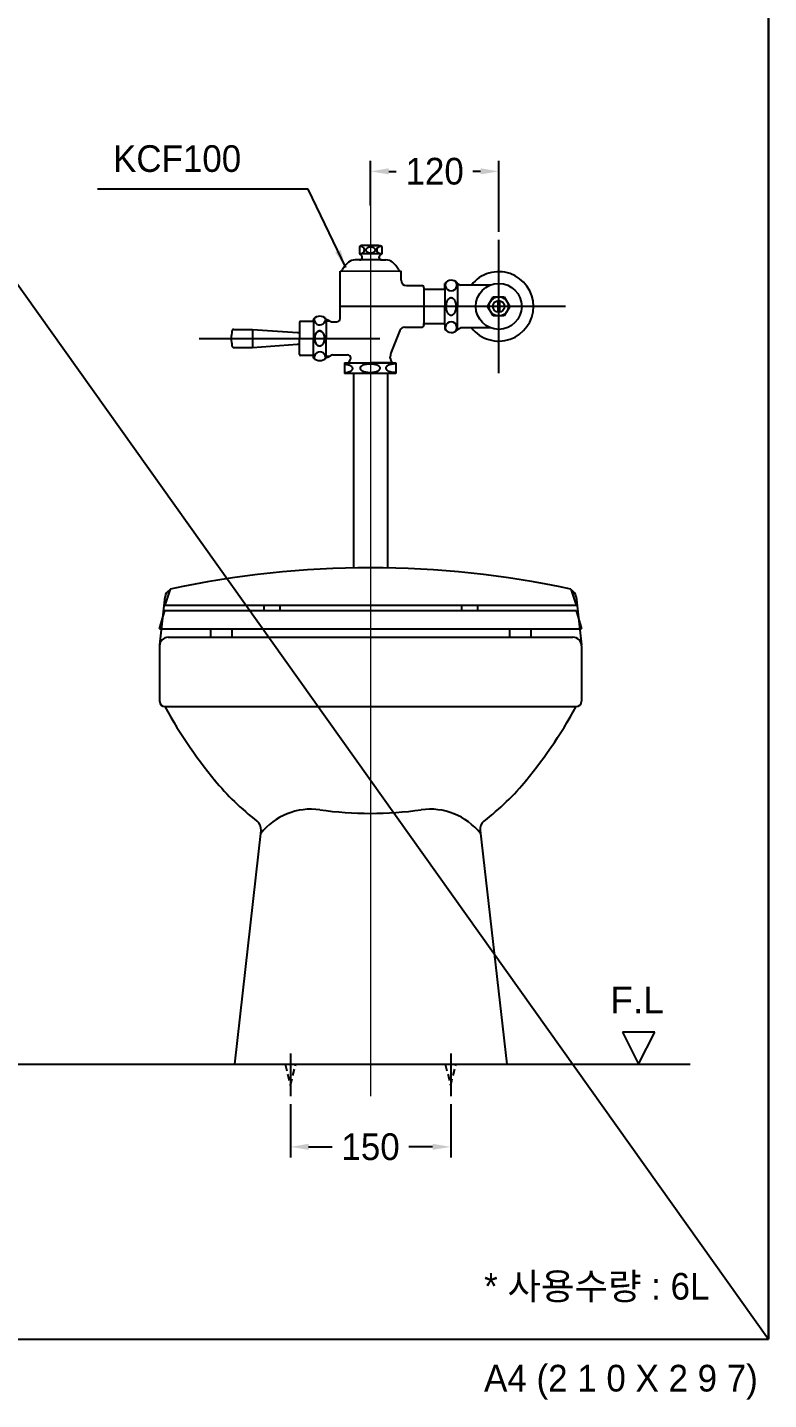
# Model space of a CAD drawing. Header units: millimetres. Extents: x -1900 to 1800, y -67 to 2530.
# Drawn here: x -794 to -100, y -57 to 1229 of the extents above; entities that cross this region are included whole.
import ezdxf
from ezdxf.enums import TextEntityAlignment as Align
from ezdxf.lldxf.tags import DXFTag

# ---------------------------------------------------------------- set-up
doc = ezdxf.new("R2010")
doc.units = ezdxf.units.MM
doc.linetypes.add('DASHED2', pattern=[9.525, 6.35, -3.175])
for name, color, linetype in [('TEXT', 7, 'Continuous'), ('내부선 및 부속', 4, 'Continuous'), ('도각라인', 255, 'Continuous'), ('외형선', 3, 'Continuous'), ('점선', 6, 'DASHED2'), ('중심선', 1, 'DASHED'), ('치수선', 7, 'Continuous')]:
    doc.layers.add(name, color=color, linetype=linetype)
doc.styles.add('____', font='')
doc.styles.add('타이틀', font='H2GTRM.TTF', dxfattribs={"height": 25})
doc.styles.get('____').set_extended_font_data('굴림')
tags = doc.linetypes.add('DASHDOT', pattern=[70, 31, -13, 13, -13]).pattern_tags.tags
tags[10:11] = [DXFTag(74, 4), DXFTag(75, 0), DXFTag(340, '0'), DXFTag(46, 0.0), DXFTag(50, 0.0), DXFTag(44, 0.0), DXFTag(45, 0.0)]
tags[8:9] = [DXFTag(74, 4), DXFTag(75, 0), DXFTag(340, '0'), DXFTag(46, 0.0), DXFTag(50, 0.0), DXFTag(44, 0.0), DXFTag(45, 0.0)]
tags[6:7] = [DXFTag(74, 4), DXFTag(75, 0), DXFTag(340, '0'), DXFTag(46, 0.0), DXFTag(50, 0.0), DXFTag(44, 0.0), DXFTag(45, 0.0)]
tags[4:5] = [DXFTag(74, 4), DXFTag(75, 0), DXFTag(340, '0'), DXFTag(46, 0.0), DXFTag(50, 0.0), DXFTag(44, 0.0), DXFTag(45, 0.0)]
tags = doc.linetypes.add('DASHED', pattern=[25.72, 12.86, -12.86]).pattern_tags.tags
tags[6:7] = [DXFTag(74, 4), DXFTag(75, 0), DXFTag(340, '0'), DXFTag(46, 0.0), DXFTag(50, 0.0), DXFTag(44, 0.0), DXFTag(45, 0.0)]
tags[4:5] = [DXFTag(74, 4), DXFTag(75, 0), DXFTag(340, '0'), DXFTag(46, 0.0), DXFTag(50, 0.0), DXFTag(44, 0.0), DXFTag(45, 0.0)]
doc.dimstyles.new('MSADIM', dxfattribs={"dimtxt": 33, "dimasz": 17, "dimexe": 10, "dimexo": 7.5, "dimgap": 10, "dimtad": 0, "dimtih": 1, "dimtoh": 1, "dimdec": 0, "dimzin": 1, "dimdsep": 46, "dimtxsty": '____', "dimcen": 11.25, "dimadec": 0, "dimazin": 0, "dimtfac": 1, "dimtdec": 0, "dimtix": 1, "dimtmove": 0, "dimatfit": 3, "dimfxl": 1, "dimtolj": 1, "dimtzin": 1, "dimarcsym": 0})

# ---------------------------------------------------------------- blocks, each defined once
blk = doc.blocks.new('*D17')
at = {"layer": '치수선', "color": 0, "linetype": 'Continuous', "lineweight": -2, "transparency": 16777216}
for p, q in [((-472.6, 1062.2), (-472.6, 1104.2)), ((-455.6, 1094.2), (-448.6, 1094.2)), ((-369.6, 1094.2), (-376.7, 1094.2)), ((-352.6, 1037.7), (-352.6, 1104.2))]:
    blk.add_line(p, q, dxfattribs=at)
at = {"layer": '치수선', "color": 0, "linetype": 'Continuous', "transparency": 16777216}
for points in [[(-455.6, 1097.1), (-455.6, 1091.4), (-472.6, 1094.2)], [(-369.6, 1097.1), (-369.6, 1091.4), (-352.6, 1094.2)]]:
    blk.add_solid(points, dxfattribs=at)
at = {"layer": '치수선', "color": 0, "linetype": 'Continuous', "transparency": 16777216, "insert": (-412.6, 1094.2), "char_height": 25, "attachment_point": 5, "style": '____'}
blk.add_mtext('\\A1;120', dxfattribs=at)
blk = doc.blocks.new('*D29')
at = {"layer": '치수선', "color": 0, "linetype": 'Continuous', "lineweight": -2, "transparency": 16777216}
for p, q in [((-547.6, 220.2), (-547.6, 170.2)), ((-397.6, 220.2), (-397.6, 170.2)), ((-530.6, 180.2), (-508.5, 180.2)), ((-414.6, 180.2), (-436.7, 180.2))]:
    blk.add_line(p, q, dxfattribs=at)
at = {"layer": '치수선', "color": 0, "linetype": 'Continuous', "transparency": 16777216}
for points in [[(-530.6, 183.1), (-530.6, 177.4), (-547.6, 180.2)], [(-414.6, 183.1), (-414.6, 177.4), (-397.6, 180.2)]]:
    blk.add_solid(points, dxfattribs=at)
at = {"layer": '치수선', "color": 0, "linetype": 'Continuous', "transparency": 16777216, "insert": (-472.6, 180.2), "char_height": 25, "attachment_point": 5, "style": '____'}
blk.add_mtext('\\A1;150', dxfattribs=at)

msp = doc.modelspace()

# ---------------------------------------------------------------- linework, layer by layer
at = {"layer": '내부선 및 부속', "linetype": 'Continuous'}
for p, q in [((-481.6, 1024.7), (-483, 1023.9)), ((-483, 1023.9), (-483, 1016.8)), ((-483, 1016.8), (-482.2, 1016.2)), ((-483, 1016.8), (-481.5, 1015.7)), ((-462.2, 1016.8), (-483, 1016.8)), ((-465.1, 1024.7), (-481.6, 1024.7)), ((-472.6, 1024.7), (-463.6, 1024.7)), ((-462.2, 1016.8), (-463.8, 1015.7)), ((-463.6, 1024.7), (-462.2, 1023.9)), ((-462.2, 1016.8), (-463.1, 1016.2)), ((-462.2, 1023.9), (-462.2, 1016.8)), ((-482.9, 1011.2), (-487.1, 1011.2)), ((-462.3, 1011.2), (-482.9, 1011.2)), ((-462.3, 1011.2), (-458.2, 1011.2)), ((-501.1, 998.7), (-501.1, 1000.7)), ((-501.1, 1000.5), (-501, 1000.7)), ((-444.1, 1000.7), (-501.1, 1000.5)), ((-501.1, 956.2), (-501.1, 998.7)), ((-444.1, 998.7), (-444.1, 1000.7)), ((-444.1, 992.2), (-444.1, 998.7)), ((-439.1, 987.2), (-424.6, 987.2)), ((-422.6, 985.2), (-422.6, 983.7)), ((-422.6, 983.7), (-422.6, 950.2)), ((-422.6, 983.7), (-403, 983.7)), ((-403, 984.9), (-403, 989.2)), ((-403, 984.9), (-403, 967.7)), ((-391.2, 988.7), (-391.2, 989.5)), ((-391.2, 989.3), (-388.5, 987.7)), ((-391.2, 988.7), (-391.2, 967.7)), ((-360.5, 987.7), (-388.5, 987.7)), ((-403, 950.4), (-403, 967.7)), ((-391.2, 946.7), (-391.2, 967.7)), ((-363, 967.7), (-357.8, 976.7)), ((-357.8, 958.7), (-363, 967.7)), ((-357.8, 976.7), (-347.4, 976.7)), ((-353.3, 973), (-353.3, 962.3)), ((-351.9, 973), (-351.9, 962.3)), ((-347.4, 976.7), (-342.2, 967.7)), ((-342.2, 967.7), (-347.4, 958.7)), ((-539.1, 952.7), (-539.1, 948.4)), ((-527.1, 953.7), (-538.1, 953.7)), ((-526.1, 956.1), (-526.1, 937.7)), ((-514.1, 956.1), (-514.1, 937.7)), ((-514.1, 955.2), (-512.6, 955.2)), ((-514.1, 954.2), (-510.9, 954.2)), ((-512.6, 955.2), (-509.8, 953.6)), ((-512.6, 954.2), (-512.6, 955.2)), ((-508.3, 953.2), (-504.1, 953.2)), ((-422.6, 950.2), (-422.6, 951.7)), ((-422.6, 951.7), (-403, 951.7)), ((-422.6, 951.7), (-403, 951.7)), ((-403, 950.4), (-403, 951.7)), ((-347.4, 958.7), (-357.8, 958.7)), ((-600.5, 946.2), (-583.1, 946.2)), ((-583.1, 946.2), (-583.1, 929.2)), ((-583.1, 946.2), (-540.9, 943.2)), ((-539.1, 948.4), (-539.1, 937.7)), ((-445.2, 945), (-453.3, 924.8)), ((-440.5, 948.2), (-424.6, 948.2)), ((-403, 950.4), (-403, 946.2)), ((-403, 950.4), (-403, 946.2)), ((-391.2, 946.1), (-388.5, 947.7)), ((-391.2, 946.7), (-391.2, 947.6)), ((-391.2, 946.7), (-391.2, 945.9)), ((-360.5, 947.7), (-388.5, 947.7)), ((-600.5, 929.2), (-583.1, 929.2)), ((-583.1, 929.2), (-540.9, 932.2)), ((-539.1, 922.7), (-539.1, 937.7)), ((-526.1, 919.2), (-526.1, 937.7)), ((-514.1, 919.2), (-514.1, 937.7)), ((-527.1, 921.7), (-538.1, 921.7)), ((-514.1, 921.2), (-510.9, 921.2)), ((-514.1, 920.2), (-512.6, 920.2)), ((-512.6, 920.2), (-509.8, 921.8)), ((-512.6, 921.2), (-512.6, 920.2)), ((-508.3, 922.2), (-494.1, 922.2)), ((-496.9, 914.7), (-472.9, 914.7)), ((-496.9, 914.7), (-496.9, 904.7)), ((-492.8, 914.7), (-492.6, 914.7)), ((-492.6, 915.7), (-491.4, 917.8)), ((-492.6, 914.7), (-492.6, 915.7)), ((-491.1, 918.8), (-491.1, 919.2)), ((-451.9, 914.7), (-472.9, 914.7)), ((-472.6, 914.7), (-448.9, 914.7)), ((-454.1, 919.1), (-454.1, 920.4)), ((-452.6, 915.7), (-453.7, 917.6)), ((-452.6, 914.7), (-452.6, 915.7)), ((-452.5, 914.7), (-452.6, 914.7)), ((-452.5, 914.7), (-452.1, 914.7)), ((-448.9, 914.7), (-448.9, 904.7)), ((-448.9, 904.7), (-496.9, 904.7)), ((-488.5, 904.7), (-488.5, 722.5)), ((-456.7, 904.7), (-456.7, 722.5)), ((-660.1, 702.7), (-665.1, 687.7)), ((-285.1, 702.7), (-280.1, 687.7)), ((-670.1, 665.7), (-665.1, 682.7)), ((-665.1, 687.7), (-280.1, 687.7)), ((-665.1, 682.7), (-280.1, 682.7)), ((-572.6, 687.7), (-572.6, 682.7)), ((-557.6, 687.7), (-557.6, 682.7)), ((-387.6, 687.7), (-387.6, 682.7)), ((-372.6, 687.7), (-372.6, 682.7)), ((-280.1, 682.7), (-275.1, 665.7)), ((-670.1, 665.7), (-275.1, 665.7)), ((-662.1, 657.7), (-283.1, 657.7)), ((-622.6, 665.7), (-622.6, 657.7)), ((-602.6, 665.7), (-602.6, 657.7)), ((-342.6, 665.7), (-342.6, 657.7)), ((-322.6, 665.7), (-322.6, 657.7)), ((-665.1, 592.7), (-280.1, 592.7))]:
    msp.add_line(p, q, dxfattribs=at)
for radius in [21.5, 9, 5.4]:
    msp.add_circle((-352.6, 967.7), radius, dxfattribs=at)
for centre, radius, start, end in [((-481.6, 1020.5), 3.24, 244.0741, 115.9259), ((-482.9, 1013.7), 2.5, 270, 54.4756), ((-463.6, 1020.5), 3.24, 64.0741, 295.9259), ((-462.3, 1013.7), 2.5, 125.5244, 270), ((-480.9, 993.3), 20, 127.8233, 153.2498), ((-487.1, 1001.2), 10, 90, 127.8233), ((-458.2, 1001.2), 10, 52.1767, 90), ((-464.3, 993.3), 20, 26.7502, 52.1767), ((-501.5, 1003.6), 3, 276.7194, 333.4346), ((-443.8, 1003.6), 3, 206.5654, 263.2806), ((-439.1, 992.2), 5, 180, 270), ((-397, 984.7), 7.5, 39.9055, 143.1301), ((-397.3, 987.7), 5.44, 154.1576, 28.8551), ((-352.6, 967.7), 32.5, 217.9799, 142.0201), ((-424.6, 985.2), 2, 0, 90), ((-538.1, 952.7), 1, 90, 180), ((-527.1, 954.7), 1, 270, 0), ((-520.1, 949.4), 9, 48.1897, 131.8103), ((-520.1, 955.6), 5.22, 171.2455, 12.9421), ((-508.3, 956.2), 3, 240, 270), ((-504.1, 956.2), 3, 270, 0), ((-397.3, 947.7), 5.44, 331.1449, 205.8424), ((-566.4, 937.7), 36.6, 169.1799, 190.8201), ((-600.5, 944.2), 2, 90, 169.1799), ((-540.6, 947.2), 4, 266.3211, 292.0243), ((-440.5, 943.2), 5, 90, 158.1986), ((-424.6, 950.2), 2, 270, 0), ((-397, 950.7), 7.5, 216.8699, 320.0945), ((-600.5, 931.2), 2, 190.8201, 270), ((-540.6, 928.2), 4, 67.9757, 93.6789), ((-538.1, 922.7), 1, 180, 270), ((-527.1, 920.7), 1, 0, 90), ((-520.1, 925.9), 9, 228.1897, 311.8103), ((-520.1, 919.8), 5.22, 347.0579, 188.7545), ((-508.3, 919.2), 3, 90, 120), ((-494.1, 919.2), 3, 0, 90), ((-493.1, 918.8), 2, 330, 0), ((-442.1, 920.4), 12, 158.1986, 180), ((-451.1, 919.1), 3, 180, 210), ((-472.6, -166.2), 888.9, 77.8229, 102.1771), ((-662.1, 649.7), 8, 90, 180), ((-283.1, 649.7), 8, 0, 90), ((-528.4, 436.6), 60, 81.9774, 141.6414), ((-472.6, 832.7), 340, 261.9774, 278.0226), ((-416.8, 436.6), 60, 38.3586, 98.0226)]:
    msp.add_arc(centre, radius, start, end, dxfattribs=at)
for points, weights in [([(-476.7, 1020.5), (-476.7, 1023.6), (-472.6, 1023.6)], [1, 0.707106769085, 1]), ([(-472.6, 1017.5), (-476.7, 1017.5), (-476.7, 1020.5)], [1, 0.707106769085, 1]), ([(-472.6, 1023.6), (-468.4, 1023.6), (-468.4, 1020.5)], [1, 0.707106769085, 1]), ([(-468.4, 1020.5), (-468.4, 1017.5), (-472.6, 1017.5)], [1, 0.707106769085, 1]), ([(-401.7, 967.6), (-401.7, 975.9), (-397.2, 975.9)], [1, 0.707106769085, 1]), ([(-397.2, 959.2), (-401.7, 959.2), (-401.7, 967.6)], [1, 0.707106769085, 1]), ([(-397.2, 975.9), (-392.7, 975.9), (-392.7, 967.6)], [1, 0.707106769085, 1]), ([(-392.7, 967.6), (-392.7, 959.2), (-397.2, 959.2)], [1, 0.707106769085, 1]), ([(-520.3, 944.8), (-524.9, 944.8), (-524.9, 937.7)], [1, 0.707106769085, 1]), ([(-524.9, 937.6), (-524.9, 944.7), (-520.3, 944.7)], [1, 0.707106769085, 1]), ([(-515.7, 937.7), (-515.7, 944.8), (-520.3, 944.8)], [1, 0.707106769085, 1]), ([(-520.3, 944.7), (-515.7, 944.7), (-515.7, 937.6)], [1, 0.707106769085, 1]), ([(-524.9, 937.7), (-524.9, 930.6), (-520.3, 930.6)], [1, 0.707106769085, 1]), ([(-520.3, 930.5), (-524.9, 930.5), (-524.9, 937.6)], [1, 0.707106769085, 1]), ([(-520.3, 930.6), (-515.7, 930.6), (-515.7, 937.7)], [1, 0.707106769085, 1]), ([(-515.7, 937.6), (-515.7, 930.5), (-520.3, 930.5)], [1, 0.707106769085, 1]), ([(-489.3, 909.5), (-489.3, 912.6), (-496.4, 913.3)], [1, 0.75529140234, 0.919484734535]), ([(-473, 913.7), (-482.4, 913.7), (-482.4, 909.8)], [1, 0.707106769085, 1]), ([(-463.6, 909.8), (-463.6, 913.7), (-473, 913.7)], [1, 0.707106769085, 1]), ([(-449.8, 913.8), (-458.3, 913.5), (-458.3, 909.9)], [0.964678823948, 0.725984036922, 1]), ([(-496.9, 905.6), (-489.3, 906.2), (-489.3, 909.5)], [0.934149503708, 0.74491161108, 1]), ([(-482.4, 909.8), (-482.4, 905.8), (-473, 905.8)], [1, 0.707106769085, 1]), ([(-473, 905.8), (-463.6, 905.8), (-463.6, 909.8)], [1, 0.707106769085, 1]), ([(-458.3, 909.9), (-458.3, 905.9), (-448.9, 905.9)], [1, 0.707261145115, 0.999691426754])]:
    msp.add_rational_spline(points, weights, degree=2, dxfattribs=at)
at = {"layer": '도각라인', "color": 7}
for p, q in [((-100, 0), (-100, 2530)), ((-100, 2530), (-100, 0)), ((-1900, 0), (-100, 0))]:
    msp.add_line(p, q, dxfattribs=at)
at = {"layer": '외형선'}
for p, q in [((-1900, 2530), (-100, 0)), ((-665.1, 695.6), (-670.1, 650.6)), ((-280.2, 695.6), (-275.2, 650.6)), ((-670.1, 649.7), (-670.1, 597.7)), ((-275.1, 649.7), (-275.1, 597.7)), ((-275.1, 649.7), (-275.1, 597.7)), ((-575.2, 476.5), (-600.1, 257.7)), ((-370.1, 476.5), (-345.1, 257.7)), ((-600.1, 257.7), (-345.1, 257.7))]:
    msp.add_line(p, q, dxfattribs=at)
at = {"layer": '외형선', "linetype": 'Continuous'}
for p, q in [((-206.6, 287.7), (-236.6, 287.7)), ((-236.6, 287.7), (-221.6, 257.7)), ((-221.6, 257.7), (-206.6, 287.7)), ((-1673.2, 257.7), (-173.4, 257.7))]:
    msp.add_line(p, q, dxfattribs=at)
at = {"layer": '외형선'}
for centre, radius, start, end in [((-657.1, 694.7), 8, 113.7854, 173.6598), ((-288.1, 694.7), 8, 6.3402, 66.2146), ((-665.1, 597.7), 5, 180, 270), ((-279.2, 804), 440, 208.7027, 220.389), ((-666.1, 804), 440, 319.611, 331.2973), ((-280.1, 597.7), 5, 270, 0), ((-425.8, 683.1), 250, 219.4977, 232.2097), ((-519.4, 683.1), 250, 307.7903, 320.5023), ((-585.1, 477.7), 10, 353.5003, 52.2097), ((-360.1, 477.7), 10, 127.7903, 186.4997)]:
    msp.add_arc(centre, radius, start, end, dxfattribs=at)
at = {"layer": '점선'}
for p, q in [((-552.6, 257.7), (-547.6, 237.7)), ((-547.6, 237.7), (-542.6, 257.7)), ((-402.6, 257.7), (-397.6, 237.7)), ((-397.6, 237.7), (-392.6, 257.7))]:
    msp.add_line(p, q, dxfattribs=at)
at = {"layer": '중심선', "linetype": 'DASHDOT', "lineweight": 18}
msp.add_line((-472.6, 1062.4), (-472.6, 227.7), dxfattribs=at)
at = {"layer": '중심선', "linetype": 'DASHDOT'}
for p, q in [((-352.6, 905.2), (-352.6, 1030.2)), ((-290.1, 967.7), (-501.1, 967.7)), ((-633.1, 937.7), (-463.8, 937.7)), ((-547.6, 267.7), (-547.6, 227.7)), ((-397.6, 267.7), (-397.6, 227.7))]:
    msp.add_line(p, q, dxfattribs=at)
at = {"layer": '치수선', "linetype": 'Continuous'}
msp.add_line((-548, 1077.4), (-728.2, 1077.4), dxfattribs=at)

# ---------------------------------------------------------------- texts
at = {"layer": 'TEXT', "style": '타이틀'}
msp.add_text('* 사용수량 : 6L', height=25, dxfattribs=at).set_placement((-260.8, 49.6), align=Align.MIDDLE_CENTER)
msp.add_text('A4 (2 1 0 X 2 9 7)', height=25, dxfattribs=at).set_placement((-110, -36.5), align=Align.MIDDLE_RIGHT)
at = {"layer": 'TEXT', "char_height": 25, "width": 248.993, "attachment_point": 1, "line_spacing_factor": 0.963855, "style": '타이틀'}
for s, insert in [('\\A1;KCF100', (-713.7, 1118.7)), ('\\fArial;F.L', (-248.3, 330.4))]:
    msp.add_mtext(s, dxfattribs=dict(at, insert=insert))

# ---------------------------------------------------------------- dimensions: what is measured, and where the dimension line sits
at = {"layer": '치수선', "linetype": 'Continuous'}
dim = msp.add_linear_dim(base=(-352.6, 1094.2), p1=(-472.6, 1054.7), p2=(-352.6, 1030.2), dimstyle='MSADIM', override={"dimtxt": 25}, dxfattribs=at)
dim.commit()
dim.dimension.update_dxf_attribs({"geometry": '*D17', "text_midpoint": (-412.6, 1094.2), "dimtype": 160})
dim = msp.add_linear_dim(base=(-397.6, 180.2), p1=(-547.6, 227.7), p2=(-397.6, 227.7), dimstyle='MSADIM', override={"dimtxt": 25}, dxfattribs=at)
dim.commit()
dim.dimension.update_dxf_attribs({"geometry": '*D29', "text_midpoint": (-472.6, 180.2)})

# ---------------------------------------------------------------- leaders
at = {"layer": '치수선', "linetype": 'Continuous', "annotation_type": 0, "has_hookline": 1, "hookline_direction": 0, "horizontal_direction": (-1, 0, 0)}
msp.add_leader([(-495.8, 1004.1), (-531, 1077.4), (-548, 1077.4)], dimstyle='MSADIM', override={"dimtxt": 25}, dxfattribs=at)

doc.saveas('drawing.dxf')
